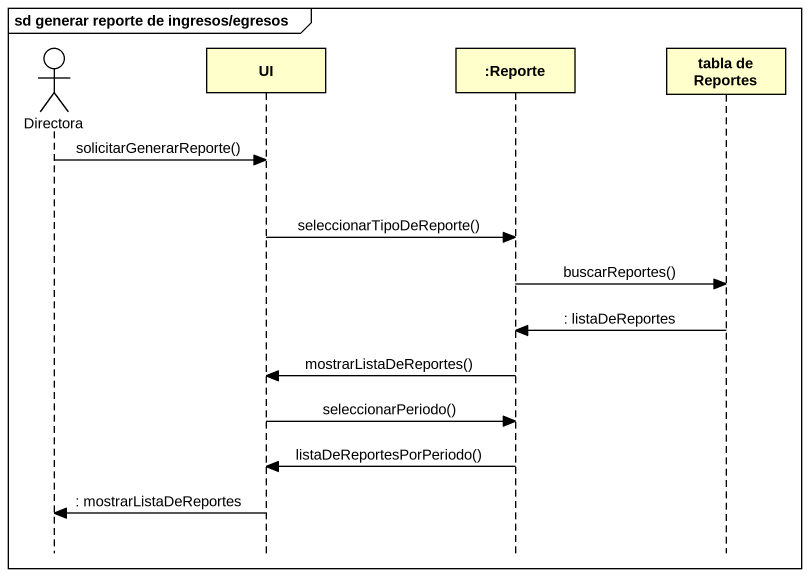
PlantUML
@startuml
mainframe sd generar reporte de ingresos/egresos
hide footbox
actor Directora
participant UI
participant ":Reporte" as Reporte
participant "tabla de Reportes" as tabla_de_Reportes

Directora -> UI : solicitarGenerarReporte()
UI -> Reporte : seleccionarTipoDeReporte()
Reporte -> tabla_de_Reportes : buscarReportes()
tabla_de_Reportes -> Reporte : : listaDeReportes
Reporte -> UI : mostrarListaDeReportes()
UI -> Reporte : seleccionarPeriodo()
Reporte -> UI : listaDeReportesPorPeriodo()
UI -> Directora : : mostrarListaDeReportes
@enduml
